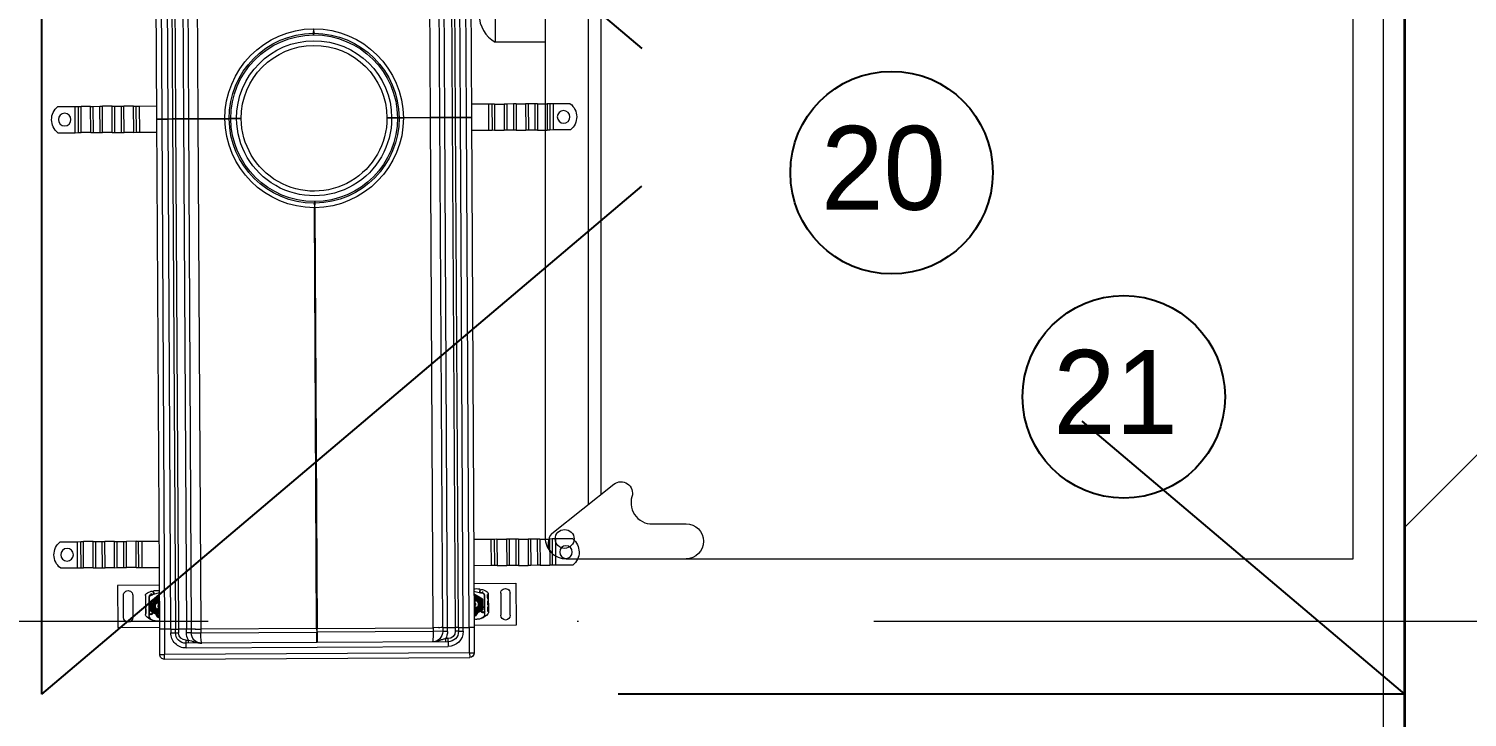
# Model space of a CAD drawing. Header units: millimetres. Extents: x -34838 to 729576, y -214038 to 121482.
# Drawn here: x 610698 to 612070, y -48326 to -47670 of the extents above; entities that cross this region are included whole.
import ezdxf
from ezdxf.enums import TextEntityAlignment as Align

# ---------------------------------------------------------------- set-up
doc = ezdxf.new("R2010")
doc.units = ezdxf.units.MM
doc.header["$MEASUREMENT"] = 0
doc.linetypes.add('ШТРИХОВА 1_2', pattern=[1300, 750, -550])
doc.linetypes.add('Штрихпунктирная', pattern=[1340.555525, 705.555534, -352.777767, 0, -282.222223])
for name, color, linetype, lineweight in [('Obrys', 7, 'Continuous', 18), ('S-Prof__Обладнання__Обладнання для водопостачання та каналізації', 130, 'Continuous', 5), ('А _ ОСІ КООРДИНАЦІЙНІ.3D_Ном._пера__105', 7, 'Continuous', 13), ('А _ ОСІ КООРДИНАЦІЙНІ.3D_Ном._пера__25', 7, 'Continuous', 0), ('АБ _ 0 _ СТІНИ _ ЗОВНІШНІ .3D_Ном._пера__27', 7, 'Continuous', 35), ('АП _ ТЕП _ ЗОНИ ПРИМІЩЕНЬ .3D_Ном._пера__122', 255, 'Continuous', 0), ('ТХ Тепловое оборудование', 14, 'Continuous', 9)]:
    doc.layers.add(name, color=color, linetype=linetype, lineweight=lineweight)
doc.layers.add('А _ ОСІ КООРДИНАЦІЙНІ.3D', color=7, linetype='Continuous')
doc.layers.add('АБ _ 0 _ СТІНИ _ ЗОВНІШНІ .3D', color=7, linetype='Continuous')
doc.styles.add('СГЕНЕРИР_СТИЛЬ_1', font='Arial.ttf')

# ---------------------------------------------------------------- blocks, each defined once
blk = doc.blocks.new('Стена_37_4', base_point=(85890, -2075))
at = {"layer": 'АБ _ 0 _ СТІНИ _ ЗОВНІШНІ .3D', "linetype": 'Continuous', "lineweight": 0, "true_color": 0x000000}
h = blk.add_hatch(dxfattribs=at)
h.set_pattern_fill('М___ЦЕГЛА_ОБЛИЧКУВАЛЬНА__3E', color=18, style=0, pattern_type=2)
h.set_pattern_definition([(45, (0, 0), (-707.107, 707.107), []), (45, (-141.4, 141.4), (-707.107, 707.107), [])])
h.paths.add_polyline_path([(85830, 6910.5), (85830, -1950), (85950, -1950), (85950, 6910.5)])
at = {"layer": 'АБ _ 0 _ СТІНИ _ ЗОВНІШНІ .3D_Ном._пера__27', "color": 7, "linetype": 'Continuous', "lineweight": 35}
blk.add_line((85830, 6910.5), (85830, -1950), dxfattribs=at)
blk = doc.blocks.new('Стандартный Маркер Сетки_2')
at = {"layer": 'А _ ОСІ КООРДИНАЦІЙНІ.3D_Ном._пера__105', "color": 7, "linetype": 'Штрихпунктирная', "lineweight": 13}
blk.add_line((500, 0), (99754.182117, 0), dxfattribs=at)
at = {"layer": 'А _ ОСІ КООРДИНАЦІЙНІ.3D_Ном._пера__25', "color": 7, "lineweight": 0, "style": 'СГЕНЕРИР_СТИЛЬ_1'}
blk.add_attdef('AC_MarkerText_1', text='', height=700, dxfattribs=at).set_placement((-1000, 40.005), align=Align.MIDDLE_CENTER)
blk = doc.blocks.new('Печь пароконвекционная SCC 101')
at = {"layer": 'ТХ Тепловое оборудование', "color": 0}
blk.add_lwpolyline([(20, -53), (827, -53, 0.414214), (847, -33), (847, 718), (0, 718), (0, -33, 0.414214)], format="xyb", close=True, dxfattribs=at)
for points in [[(822.9, -46.6), (775.9, 12.5, -0.738897), (787.8, 29.8, 0.554237), (813.6, 52), (813.6, 81.4, -1), (847, 81.4, -1)], [(822.9, -46.6, 0.371253), (841.1, -47.1, 1.06539)], [(302, -100.6, 0.58435), (354.4, -100.6, 1)]]:
    blk.add_lwpolyline(points, format="xyb", dxfattribs=at)
for points in [[(0, 0), (785.9, 0)], [(354.4, -53), (354.4, -100.6)], [(302, -100.6), (354.4, -100.6)]]:
    blk.add_lwpolyline(points, dxfattribs=at)
at = {"layer": 'ТХ Тепловое оборудование', "color": 0, "lineweight": 0}
blk.add_lwpolyline([(295.4, -12), (795.4, -12)], dxfattribs=at)
at = {"layer": 'ТХ Тепловое оборудование', "color": 0}
blk.add_circle((828.1, -34.4), 9, dxfattribs=at)
blk = doc.blocks.new('AUDIT_I_200716151807-1040')
at = {"layer": 'Obrys'}
for centre, radius, start, end in [((2573.6, -11375.6), 1, 308.6012, 341.2698), ((2575, -11374.1), 0.3, 155.7089, 199.9314), ((2594.4, -11377.4), 5, 16.8837, 22.0555), ((2585.5, -11382.3), 5.55, 90, 92.2924), ((2585.5, -11382.3), 5.05, 90, 92.2924), ((2592.8, -11380.6), 0.5, 90, 118.955), ((2594.7, -11380.6), 0.5, 61.045, 90), ((2573.6, -11689.1), 1, 18.7302, 51.3988), ((2575, -11690.5), 0.3, 160.0686, 204.2911), ((2585.5, -11682.3), 5.05, 267.7076, 270), ((2585.5, -11682.3), 5.55, 267.7076, 270), ((2592.8, -11684.1), 0.5, 241.045, 270), ((2594.7, -11684.1), 0.5, 270, 298.955), ((2594.4, -11687.3), 5, 337.9445, 343.1163)]:
    blk.add_arc(centre, radius, start, end, dxfattribs=at)
at = {"layer": 'Obrys', "extrusion": (0, 0, -1)}
for centre, major_axis, ratio, start_param, end_param in [((2580.7, -11378.7), (-0.68, 1.13), 0.865496, 4.64047, 5.024928), ((2582.8, -11382.1), (2.76, 2.81), 0.948675, 4.712185, 4.722398)]:
    blk.add_ellipse(centre, major_axis=major_axis, ratio=ratio, start_param=start_param, end_param=end_param, dxfattribs=at)
at = {"layer": 'Obrys'}
for centre, major_axis, ratio, start_param, end_param in [((2035.6, -11531.7), (4.5, -0.03), 0.08689, 4.747797, 6.283185), ((2035.6, -11533), (4.5, 0.03), 0.08689, 0, 1.535389), ((2206.6, -11531.7), (-4.5, -0.03), 0.08689, 0, 1.535389), ((2206.6, -11533), (-4.5, 0.03), 0.08689, 4.747797, 6.283185), ((2611.1, -11532.3), (-10, 0), 0.026147, 3.141593, 4.712389), ((2611.1, -11532.3), (-10, 0), 0.026147, 1.570796, 3.141593), ((2580.7, -11686), (0.68, 1.13), 0.865496, 1.498877, 1.883336), ((2582.8, -11682.6), (-2.76, 2.81), 0.948675, 1.570592, 1.580806)]:
    blk.add_ellipse(centre, major_axis=major_axis, ratio=ratio, start_param=start_param, end_param=end_param, dxfattribs=at)
blk = doc.blocks.new('Трап широкий')
for p, q in [((-426.1, 246.9), (-426.2, 230.4)), ((-401.1, 246.7), (-401.2, 230.2)), ((-11.1, 244.6), (-11.2, 228.1)), ((13.9, 244.4), (13.8, 227.9)), ((-426.2, 227.2), (-426.3, 224.7)), ((-426.3, 215.5), (-426.3, 224.7)), ((-401.3, 224.6), (-426.3, 224.7)), ((-426.2, 230.4), (-426.2, 227.2)), ((-401.2, 230.2), (-426.2, 230.4)), ((-401.2, 227), (-426.2, 227.2)), ((-401.2, 227), (-401.3, 224.6)), ((-401.3, 215.4), (-401.3, 224.6)), ((-401.2, 230.2), (-401.2, 227)), ((-11.2, 228.1), (-11.3, 224.9)), ((-11.3, 224.9), (-11.3, 222.4)), ((13.7, 224.7), (-11.3, 224.9)), ((-11.3, 213.2), (-11.3, 222.4)), ((13.7, 222.3), (-11.3, 222.4)), ((13.8, 227.9), (-11.2, 228.1)), ((13.8, 227.9), (13.7, 224.7)), ((13.7, 224.7), (13.7, 222.3)), ((13.7, 213.1), (13.7, 222.3)), ((-426.3, 213), (-426.4, 206.7)), ((-426.4, 206.7), (-426.4, 204.2)), ((-401.4, 206.5), (-426.4, 206.7)), ((-426.3, 215.5), (-426.3, 213)), ((-401.3, 215.4), (-426.3, 215.5)), ((-401.3, 212.9), (-426.3, 213)), ((-401.3, 212.9), (-401.4, 206.5)), ((-401.4, 206.5), (-401.4, 204.1)), ((-401.3, 215.4), (-401.3, 212.9)), ((-11.3, 210.7), (-11.4, 204.4)), ((-11.3, 213.2), (-11.3, 210.7)), ((13.7, 213.1), (-11.3, 213.2)), ((13.7, 210.6), (-11.3, 210.7)), ((13.7, 210.6), (13.6, 204.2)), ((13.7, 213.1), (13.7, 210.6)), ((-483.4, 192.7), (-483.6, 152.7)), ((-443.4, 192.5), (-483.4, 192.7)), ((-443.6, 152.5), (-443.4, 192.5)), ((-426.4, 192.5), (-426.5, 186.2)), ((-426.4, 195), (-426.4, 204.2)), ((-401.4, 204.1), (-426.4, 204.2)), ((-426.4, 195), (-426.4, 192.5)), ((-401.4, 194.9), (-426.4, 195)), ((-401.4, 192.4), (-426.4, 192.5)), ((-401.4, 192.4), (-401.5, 186)), ((-401.4, 194.9), (-401.4, 204.1)), ((-401.4, 194.9), (-401.4, 192.4)), ((-11.4, 204.4), (-11.4, 201.9)), ((13.6, 204.2), (-11.4, 204.4)), ((-11.4, 192.7), (-11.4, 201.9)), ((13.6, 201.8), (-11.4, 201.9)), ((-11.4, 192.7), (-11.4, 190.2)), ((13.6, 192.6), (-11.4, 192.7)), ((13.6, 204.2), (13.6, 201.8)), ((13.6, 192.6), (13.6, 201.8)), ((13.6, 192.6), (13.6, 190.1)), ((-473.9, 187.1), (-452.9, 187)), ((-426.5, 186.2), (-426.5, 183.7)), ((-401.5, 186), (-426.5, 186.2)), ((-426.5, 174.5), (-426.5, 183.7)), ((-401.5, 183.6), (-426.5, 183.7)), ((-401.5, 186), (-401.5, 183.6)), ((-401.5, 174.4), (-401.5, 183.6)), ((-11.4, 190.2), (-11.5, 183.9)), ((-11.5, 183.9), (-11.5, 181.4)), ((13.5, 183.7), (-11.5, 183.9)), ((-11.5, 172.2), (-11.5, 181.4)), ((13.5, 181.3), (-11.5, 181.4)), ((13.6, 190.1), (-11.4, 190.2)), ((13.6, 190.1), (13.5, 183.7)), ((13.5, 183.7), (13.5, 181.3)), ((13.5, 172.1), (13.5, 181.3)), ((-453, 178), (-474, 178.1)), ((-453.2, 166), (-471.4, 166.2)), ((-470.5, 166.2), (-470.5, 165.7)), ((-470.5, 165.7), (-466, 165.6)), ((-469.6, 166.2), (-469.6, 165.7)), ((-466.9, 166.1), (-466.9, 165.6)), ((-466, 166.1), (-466, 165.6)), ((-464.4, 166.1), (-464.4, 165.6)), ((-464.3, 165.6), (-464.4, 165.6)), ((-464.3, 166.1), (-464.3, 165.6)), ((-464.3, 165.6), (-460.3, 165.6)), ((-463.6, 166.1), (-463.6, 165.6)), ((-463.6, 166.1), (-463.6, 165.6)), ((-461.2, 166.1), (-461.2, 165.6)), ((-460.3, 166.1), (-460.3, 165.6)), ((-458.5, 166.1), (-458.5, 165.6)), ((-458.5, 166.1), (-458.5, 165.6)), ((-458.5, 165.6), (-456.4, 165.5)), ((-457.6, 166), (-457.6, 165.5)), ((-457.6, 166), (-457.6, 165.5)), ((-457.5, 166), (-457.5, 165.5)), ((-457.3, 166), (-457.3, 165.5)), ((-456.4, 166), (-456.4, 165.5)), ((-456.4, 165.5), (-454.2, 165.5)), ((-455.4, 166), (-455.5, 165.5)), ((-455.2, 166), (-455.2, 165.5)), ((-455.2, 166), (-455.2, 165.5)), ((-455.2, 166), (-455.2, 165.5)), ((-454.2, 166), (-454.2, 165.5)), ((-454.2, 166), (-454.2, 165.5)), ((-426.6, 168.8), (-426.7, 152.4)), ((-426.5, 174.5), (-426.6, 172)), ((-426.6, 172), (-426.6, 168.8)), ((-401.6, 171.9), (-426.6, 172)), ((-401.6, 168.7), (-426.6, 168.8)), ((-401.5, 174.4), (-426.5, 174.5)), ((-401.6, 168.7), (-401.7, 152.2)), ((-401.5, 174.4), (-401.6, 171.9)), ((-401.6, 171.9), (-401.6, 168.7)), ((-11.6, 166.5), (-11.7, 150.1)), ((-11.5, 172.2), (-11.6, 169.7)), ((-11.6, 169.7), (-11.6, 166.5)), ((13.4, 169.6), (-11.6, 169.7)), ((13.4, 166.4), (-11.6, 166.5)), ((13.5, 172.1), (-11.5, 172.2)), ((13.4, 166.4), (13.3, 149.9)), ((13.5, 172.1), (13.4, 169.6)), ((13.4, 169.6), (13.4, 166.4)), ((-485.7, 152.7), (-509.7, 152.8)), ((-509.7, 148.3), (-509.7, 152.8)), ((0.8, 150), (-485.7, 152.7)), ((-485.7, 152.7), (-485.7, 148.2)), ((-475.5, 162.7), (-470.2, 162.7)), ((-468.2, 160.6), (-472.9, 152.6)), ((-470.8, 154.9), (-472.8, 154.9)), ((-472.8, 154.4), (-470.8, 154.4)), ((-469.8, 162.6), (-472.4, 162.6)), ((-467, 155.7), (-471.3, 160.1)), ((-470.8, 160.2), (-468.5, 157.9)), ((-470.2, 162.7), (-464.2, 162.6)), ((-464.9, 162.5), (-469.8, 162.6)), ((-459, 160.6), (-468.2, 160.6)), ((-467.8, 157.6), (-467.3, 157.6)), ((-467.5, 153.6), (-459.7, 153.6)), ((-467.3, 157.6), (-466.7, 157.6)), ((-466.7, 157.6), (-467.2, 158.1)), ((-466.2, 158.1), (-466.2, 158.1)), ((-463.6, 158.1), (-466.2, 158.1)), ((-466.2, 157.6), (-463.6, 157.6)), ((-466.2, 157.6), (-466.2, 157.6)), ((-464.3, 162.5), (-464.9, 162.5)), ((-454.7, 162.5), (-464.3, 162.5)), ((-464.2, 162.6), (-454.7, 162.5)), ((-459, 157.9), (-463.4, 158.1)), ((-463.4, 157.6), (-459, 157.4)), ((-454.4, 152.5), (-459, 160.6)), ((-453.3, 161.1), (-452.7, 159.4)), ((-452.7, 160.8), (-452.9, 161.3)), ((-452.6, 158.9), (-452.7, 159.4)), ((-450.9, 152.5), (-452.5, 158.7)), ((-515.8, -142.6), (-514.2, 148.4)), ((-509.7, 148.3), (-514.2, 148.4)), ((-509.7, 148.3), (-511.3, -142.7)), ((-509.7, 148.3), (-485.7, 148.2)), ((-489.2, 137.7), (-489.3, 134.7)), ((-489.2, 142.2), (-485.7, 142.2)), ((-489.2, 137.7), (-489.2, 142.2)), ((-485.7, 137.7), (-489.2, 137.7)), ((-485.7, 137.7), (-485.8, 134.7)), ((-485.7, 142.2), (-485.7, 148.2)), ((-485.7, 148), (0.8, 145.3)), ((-485.7, 137.7), (-485.7, 142.2)), ((0.8, 139.3), (-485.7, 142)), ((-485.7, 137.7), (0.7, 135)), ((0.7, 135), (0.8, 139.3)), ((0.8, 139.3), (0.7, 135)), ((0.8, 145.3), (0.8, 150)), ((487.3, 147.3), (0.8, 150)), ((0.8, 150), (0.8, 145.3)), ((0.8, 145.3), (0.8, 139.3)), ((0.8, 145.3), (487.3, 142.6)), ((0.8, 139.3), (0.8, 145.3)), ((487.3, 136.6), (0.8, 139.3)), ((-505.2, -122.2), (-503.8, 127.8)), ((-499.3, 127.8), (-503.8, 127.8)), ((-499.3, 127.8), (-500.7, -122.2)), ((-499.3, 127.8), (-496.3, 127.8)), ((-499.3, 125.5), (-496.3, 125.5)), ((-496.3, 127.8), (-496.3, 125.5)), ((-485.8, 134.7), (-489.3, 134.7)), ((-489.3, 122.7), (-489.3, 127.2)), ((-489.3, 127.2), (-485.8, 127.2)), ((-485.8, 134.8), (0.7, 132.1)), ((-485.8, 127.2), (-485.8, 134.7)), ((-485.8, 122.7), (-485.8, 127.2)), ((0.7, 124.3), (-485.8, 127)), ((0.7, 135), (0.7, 132.1)), ((0.7, 135), (487.2, 132.3)), ((0.7, 132.1), (0.7, 135)), ((0.7, 132.1), (0.7, 124.3)), ((0.7, 132.1), (487.2, 129.4)), ((0.7, 124.3), (0.7, 132.1)), ((0.7, 120), (0.7, 124.3)), ((487.2, 121.6), (0.7, 124.3)), ((0.7, 124.3), (0.7, 120)), ((-489.4, 113.6), (-490, 3)), ((-489.3, 122.7), (-489.4, 113.6)), ((-485.9, 113.6), (-489.4, 113.6)), ((-485.8, 122.7), (-489.3, 122.7)), ((-486.5, 3), (-485.9, 113.6)), ((-485.8, 119), (-485.9, 113.6)), ((-485.9, 113.6), (0.6, 110.9)), ((-485.8, 122.7), (0.7, 120)), ((0.6, 110.9), (0.5, 85.1)), ((0.5, 85.1), (0.6, 110.9)), ((0.7, 120), (0.6, 110.9)), ((0.6, 110.9), (0.7, 120)), ((0.6, 110.9), (487.1, 108.2)), ((0.7, 120), (487.2, 117.3)), ((0.4, 81), (0.4, 79.5)), ((0.4, 79.5), (0.4, 81)), ((0.4, 79.5), (0.4, 74)), ((0.4, 74), (0.4, 79.5)), ((0.4, 69.5), (0.4, 74)), ((0.4, 74), (0.4, 69.5)), ((-490.6, -108.2), (-490, 2.5)), ((-490, 3), (-486.5, 3)), ((-490, 2.5), (-490, 3)), ((-486.5, 2.4), (-490, 2.5)), ((-486.5, 2.4), (-487.1, -108.2)), ((-85.3, 0.7), (-486.5, 3)), ((-486.5, 3), (-486.5, 2.4)), ((-486.5, 2.4), (-85.3, 0.2)), ((-79.5, 0.7), (-81, 0.7)), ((-79.5, 0.2), (-81, 0.2)), ((79.5, -0.2), (81, -0.2)), ((79.5, -0.7), (81, -0.7)), ((-0.4, -74), (-0.4, -69.5)), ((-0.4, -69.5), (-0.4, -74)), ((-0.4, -74), (-0.4, -79.5)), ((-0.4, -79.5), (-0.4, -74)), ((-0.4, -79.5), (-0.4, -81)), ((-0.4, -81), (-0.4, -79.5)), ((-0.5, -85.1), (-0.6, -110.9)), ((-0.6, -110.9), (-0.5, -85.1)), ((-490.7, -117.3), (-490.6, -108.2)), ((-487.1, -108.2), (-490.6, -108.2)), ((-0.6, -110.9), (-487.1, -108.2)), ((-487.1, -113.6), (-487.1, -108.2)), ((-505.2, -122.2), (-500.7, -122.2)), ((-500.7, -119.9), (-497.7, -119.9)), ((-500.7, -122.2), (-497.7, -122.2)), ((-497.7, -122.2), (-497.7, -119.9)), ((-490.7, -117.3), (-490.7, -121.8)), ((-487.2, -117.3), (-490.7, -117.3)), ((-490.7, -121.8), (-487.2, -121.8)), ((-0.7, -120), (-487.2, -117.3)), ((-487.2, -117.3), (-487.2, -121.8)), ((-487.2, -121.6), (-0.7, -124.3)), ((-487.2, -121.8), (-487.2, -129.3)), ((-0.6, -110.9), (-0.7, -120)), ((-0.7, -120), (-0.6, -110.9)), ((-0.7, -124.3), (-0.7, -120)), ((485.8, -122.7), (-0.7, -120)), ((-0.7, -120), (-0.7, -124.3)), ((485.9, -113.6), (-0.6, -110.9)), ((-490.8, -136.8), (-490.7, -132.3)), ((-487.3, -136.8), (-490.8, -136.8)), ((-490.7, -132.3), (-490.7, -129.3)), ((-487.2, -129.3), (-490.7, -129.3)), ((-490.7, -132.3), (-487.2, -132.3)), ((-487.3, -136.8), (-487.2, -132.3)), ((-487.3, -136.6), (-0.8, -139.3)), ((-487.3, -136.8), (-487.3, -142.8)), ((-487.2, -132.3), (-487.2, -129.3)), ((-0.7, -132.1), (-487.2, -129.4)), ((-0.7, -135), (-487.2, -132.3)), ((-0.8, -139.3), (-0.7, -135)), ((-0.7, -135), (-0.8, -139.3)), ((-0.7, -124.3), (-0.7, -132.1)), ((-0.7, -124.3), (485.8, -127)), ((-0.7, -132.1), (-0.7, -124.3)), ((-0.7, -132.1), (-0.7, -135)), ((485.8, -134.8), (-0.7, -132.1)), ((-0.7, -135), (-0.7, -132.1)), ((485.7, -137.7), (-0.7, -135)), ((-515.8, -142.6), (-511.3, -142.7)), ((-487.3, -142.8), (-511.3, -142.7)), ((-511.3, -147.2), (-511.3, -142.7)), ((-511.3, -147.2), (-487.3, -147.3)), ((-0.8, -145.3), (-487.3, -142.6)), ((-487.3, -142.8), (-487.3, -147.3)), ((-487.3, -147.3), (-0.8, -150)), ((-485.5, -187.3), (-485.3, -147.3)), ((-470, -155.4), (-474.5, -147.4)), ((-474.5, -149.1), (-472.5, -149.1)), ((-472.5, -149.6), (-474.5, -149.6)), ((-468.7, -150.5), (-473.1, -154.9)), ((-469.2, -148.4), (-461.4, -148.4)), ((-456, -147.5), (-460.7, -155.5)), ((-452.5, -147.5), (-454.2, -153.6)), ((-445.3, -147.5), (-445.5, -187.5)), ((-428.4, -164.1), (-428.3, -147.6)), ((-403.4, -164.2), (-403.3, -147.8)), ((-13.4, -166.4), (-13.3, -149.9)), ((-0.8, -139.3), (-0.8, -145.3)), ((-0.8, -139.3), (485.7, -142)), ((-0.8, -145.3), (-0.8, -139.3)), ((-0.8, -150), (-0.8, -145.3)), ((485.7, -148), (-0.8, -145.3)), ((-0.8, -145.3), (-0.8, -150)), ((-0.8, -150), (485.7, -152.7)), ((11.6, -166.5), (11.7, -150.1)), ((-477.2, -157.4), (-472, -157.4)), ((-471.5, -157.3), (-474.2, -157.3)), ((-455, -161), (-473.3, -160.9)), ((-472.5, -155), (-470.2, -152.7)), ((-472.3, -160.4), (-467.8, -160.4)), ((-472.3, -160.9), (-472.3, -160.4)), ((-472, -157.4), (-466, -157.4)), ((-466.7, -157.4), (-471.5, -157.3)), ((-471.4, -160.9), (-471.4, -160.4)), ((-460.7, -155.5), (-470, -155.4)), ((-469.5, -152.4), (-469, -152.5)), ((-469, -152.5), (-468.4, -152.5)), ((-468.4, -152.5), (-469, -153)), ((-468.7, -160.9), (-468.7, -160.4)), ((-467.9, -152.5), (-465.3, -152.5)), ((-467.9, -152.5), (-467.9, -152.5)), ((-467.9, -153), (-467.9, -153)), ((-465.3, -153), (-467.9, -153)), ((-467.8, -160.9), (-467.8, -160.4)), ((-466, -157.4), (-466.7, -157.4)), ((-466.1, -160.4), (-466.2, -160.4)), ((-466.2, -160.9), (-466.2, -160.4)), ((-466.1, -160.4), (-462.1, -160.5)), ((-466.1, -160.9), (-466.1, -160.4)), ((-456.5, -157.4), (-466, -157.4)), ((-466, -157.4), (-456.5, -157.5)), ((-465.4, -160.9), (-465.4, -160.4)), ((-465.4, -160.9), (-465.4, -160.4)), ((-465.1, -152.5), (-460.7, -152.3)), ((-460.7, -152.8), (-465.1, -153)), ((-463, -161), (-463, -160.5)), ((-462.1, -161), (-462.1, -160.5)), ((-460.3, -160.5), (-458.2, -160.5)), ((-460.3, -161), (-460.3, -160.5)), ((-460.3, -161), (-460.3, -160.5)), ((-459.4, -161), (-459.4, -160.5)), ((-459.4, -161), (-459.4, -160.5)), ((-459.3, -161), (-459.3, -160.5)), ((-459.1, -161), (-459.1, -160.5)), ((-458.2, -160.5), (-456.1, -160.5)), ((-458.2, -161), (-458.2, -160.5)), ((-457.3, -161), (-457.3, -160.5)), ((-457, -161), (-457, -160.5)), ((-457, -161), (-457, -160.5)), ((-457, -161), (-457, -160.5)), ((-456.1, -161), (-456.1, -160.5)), ((-456.1, -161), (-456.1, -160.5)), ((-455.1, -156.1), (-454.5, -154.3)), ((-454.5, -155.8), (-454.7, -156.3)), ((-454.3, -153.9), (-454.5, -154.3)), ((-428.4, -167.3), (-428.4, -164.1)), ((-428.4, -164.1), (-403.4, -164.2)), ((-403.4, -167.4), (-403.4, -164.2)), ((-454.9, -173), (-475.9, -172.9)), ((-428.4, -169.8), (-428.5, -179)), ((-428.4, -169.8), (-428.4, -167.3)), ((-428.4, -167.3), (-403.4, -167.4)), ((-428.4, -169.8), (-403.4, -169.9)), ((-403.4, -169.9), (-403.5, -179.1)), ((-403.4, -169.9), (-403.4, -167.4)), ((-13.5, -172.1), (-13.4, -169.6)), ((-13.5, -172.1), (-13.5, -181.3)), ((-13.5, -172.1), (11.5, -172.2)), ((-13.4, -169.6), (-13.4, -166.4)), ((-13.4, -166.4), (11.6, -166.5)), ((-13.4, -169.6), (11.6, -169.7)), ((11.5, -172.2), (11.6, -169.7)), ((11.5, -172.2), (11.5, -181.4)), ((11.6, -169.7), (11.6, -166.5)), ((-445.5, -187.5), (-485.5, -187.3)), ((-476, -181.9), (-455, -182)), ((-428.6, -190.3), (-428.5, -187.8)), ((-428.6, -190.3), (-428.6, -199.5)), ((-428.6, -190.3), (-403.6, -190.4)), ((-428.5, -181.4), (-428.5, -179)), ((-428.5, -179), (-403.5, -179.1)), ((-428.5, -187.8), (-428.5, -181.4)), ((-428.5, -181.4), (-403.5, -181.6)), ((-428.5, -187.8), (-403.5, -187.9)), ((-403.6, -190.4), (-403.5, -187.9)), ((-403.6, -190.4), (-403.6, -199.6)), ((-403.5, -181.6), (-403.5, -179.1)), ((-403.5, -187.9), (-403.5, -181.6)), ((-13.6, -190.1), (-13.5, -183.7)), ((-13.6, -192.6), (-13.6, -190.1)), ((-13.6, -190.1), (11.4, -190.2)), ((-13.5, -183.7), (-13.5, -181.3)), ((-13.5, -181.3), (11.5, -181.4)), ((-13.5, -183.7), (11.5, -183.9)), ((11.4, -190.2), (11.5, -183.9)), ((11.4, -192.7), (11.4, -190.2)), ((11.5, -183.9), (11.5, -181.4)), ((-428.7, -208.3), (-428.6, -201.9)), ((-428.6, -201.9), (-428.6, -199.5)), ((-428.6, -199.5), (-403.6, -199.6)), ((-428.6, -201.9), (-403.6, -202.1)), ((-403.7, -208.4), (-403.6, -202.1)), ((-403.6, -202.1), (-403.6, -199.6)), ((-13.7, -210.6), (-13.6, -204.2)), ((-13.6, -192.6), (-13.6, -201.8)), ((-13.6, -192.6), (11.4, -192.7)), ((-13.6, -204.2), (-13.6, -201.8)), ((-13.6, -201.8), (11.4, -201.9)), ((-13.6, -204.2), (11.4, -204.4)), ((11.3, -210.7), (11.4, -204.4)), ((11.4, -192.7), (11.4, -201.9)), ((11.4, -204.4), (11.4, -201.9)), ((-428.7, -210.8), (-428.7, -208.3)), ((-428.7, -208.3), (-403.7, -208.4)), ((-428.7, -210.8), (-428.7, -220)), ((-428.7, -210.8), (-403.7, -210.9)), ((-403.7, -210.9), (-403.7, -208.4)), ((-403.7, -210.9), (-403.7, -220.1)), ((-13.7, -213.1), (-13.7, -210.6)), ((-13.7, -210.6), (11.3, -210.7)), ((-13.7, -213.1), (-13.7, -222.3)), ((-13.7, -213.1), (11.3, -213.2)), ((11.3, -213.2), (11.3, -210.7)), ((11.3, -213.2), (11.3, -222.4)), ((-428.8, -225.6), (-428.7, -222.4)), ((-428.8, -242.1), (-428.8, -225.6)), ((-428.8, -225.6), (-403.8, -225.8)), ((-428.7, -222.4), (-428.7, -220)), ((-428.7, -220), (-403.7, -220.1)), ((-428.7, -222.4), (-403.7, -222.6)), ((-403.8, -225.8), (-403.7, -222.6)), ((-403.8, -242.3), (-403.8, -225.8)), ((-403.7, -222.6), (-403.7, -220.1)), ((-13.9, -244.4), (-13.8, -227.9)), ((-13.8, -227.9), (-13.7, -224.7)), ((-13.8, -227.9), (11.2, -228.1)), ((-13.7, -224.7), (-13.7, -222.3)), ((-13.7, -222.3), (11.3, -222.4)), ((-13.7, -224.7), (11.3, -224.9)), ((11.1, -244.6), (11.2, -228.1)), ((11.2, -228.1), (11.3, -224.9)), ((11.3, -224.9), (11.3, -222.4))]:
    blk.add_line(p, q)
for centre, major_axis, ratio, start_param, end_param in [((-413.7, 236.8), (11.3, 11.3), 1, -0.118438, 1.674894), ((1.3, 234.5), (11.3, -11.3), 1, 1.452358, 3.24569), ((-413.7, 240.3), (4.24, 4.25), 1, 2.349024, 8.632209), ((1.3, 238), (4.25, -4.24), 1, 3.919820396809793, 10.20300570398938), ((-474, 182.6), (3.18, 3.19), 1, 0.778228, 3.91982), ((-453, 182.5), (3.18, 3.19), 1, 3.91982, 7.061413), ((-463.8, 154.9), (9.88, 9.92), 1, 1.474391, 2.022059), ((-471.5, 164.2), (1.42, -1.41), 1, 2.346186, 3.045187), ((-453.2, 164), (1.41, 1.42), 1, -0.237023, 0.77539), ((-471.8, 152.6), (16.8, 16.9), 1, -0.450755, -0.237023), ((-509.7, 148.3), (3.18, 3.19), 1, 0.778228, 2.349024), ((-462.9, 154.6), (10.6, -10.6), 1, 3.592855, 3.945058), ((-471.9, 154.4), (4.25, -4.24), 1, 3.945058, 4.223329), ((-472.4, 157.6), (3.54, -3.53), 1, 2.349024, 3.53488), ((-471.8, 152.6), (2.12, 2.12), 1, -0.792569, 2.349024), ((-471.8, 152.6), (1.77, -1.76), 1, 0.778228, 3.91982), ((-471.8, 152.6), (1.42, -1.41), 1, 2.854385, 3.91982), ((-470.3, 161.2), (1.06, -1.06), 1, 2.346186, 4.702001), ((-463.6, 152.6), (5.52, -5.51), 1, 0.778228, 3.91982), ((-469.8, 161.2), (0.972, -0.969), 1, 2.349024, 4.704839), ((-463.6, 152.6), (5.4, 5.42), 1, -0.792569, 2.349024), ((-471.8, 152.6), (1.41, 1.42), 1, -0.792569, 0.272867), ((-463.6, 152.6), (4.9, 4.91), 1, -0.792569, 2.349024), ((-463.6, 152.6), (4.24, 4.25), 1, -0.792569, 2.349024), ((-463.6, 152.6), (3.57, 3.58), 1, 1.508741, 2.349024), ((-463.6, 152.6), (3.53, 3.54), 1, -0.792569, 2.349024), ((-463.6, 152.6), (3.54, -3.53), 1, 3.718463, 3.91982), ((-467.8, 158.6), (0.708, -0.706), 1, 4.704839, 5.490617), ((-463.6, 152.6), (3.53, 3.54), 1, -0.591211, 2.147666), ((-463.6, 152.6), (2.96, 2.97), 1, -0.792569, 2.349024), ((-459.3, 158.7), (5.65, 5.67), 1, 2.182028, 2.876193), ((-463.6, 152.6), (2.82, 2.83), 1, -0.539888, 2.096344), ((-459.4, 158.8), (5.6, -5.58), 1, 3.755662, 4.006817), ((-464.3, 159.6), (2.12, -2.12), 1, 2.346186, 3.752824), ((-464.3, 159.6), (2.05, -2.05), 1, 2.349024, 3.755662), ((-463.6, 152.6), (3.57, 3.58), 1, 0.778228, 1.508741), ((-470.2, 152.5), (3.18, 3.19), 0.999998, -0.2654, -0.010388), ((-470.2, 152.5), (3.18, 3.19), 1, -0.772338, -0.265399), ((-463.6, 152.6), (1.06, -1.06), 1, 0.778228, 3.91982), ((-463.6, 152.6), (0.988, 0.992), 1, -0.792569, 2.349024), ((-459.1, 156.4), (1.06, -1.06), 1, 0.511203, 2.309013), ((-459.1, 156.4), (0.708, -0.706), 1, 0.51068, 2.309013), ((-463.6, 152.6), (3.54, -3.53), 1, 0.778228, 0.979586), ((-455.2, 160.5), (1.42, -1.41), 1, 1.105131, 2.349024), ((-454.7, 160.5), (1.41, 1.42), 1, -0.36861, 0.778228), ((-454.7, 160.4), (1.48, 1.49), 1, -0.358794, 0.77539), ((-451, 159.9), (1.24, 1.24), 1, 1.86738, 5.83243), ((-450.9, 160), (1.34, 1.34), 1, 2.001156, 2.675928), ((-471.8, 152.6), (14.8, -14.8), 0.999988, 1.181501, 1.212006), ((-451, 160), (1.38, 1.38), 1, 3.246102, 4.374509), ((-449.7, 157.3), (0.706, 0.708), 1, -0.690818, 1.232917), ((-470.6, 155.3), (15.5, 15.6), 1, -0.914078, -0.690818), ((-489.3, 127.7), (10.3, -10.2), 1, 2.349024, 3.91982), ((-489.3, 127.7), (7.06, 7.08), 1, 0.778228, 2.349024), ((-489.3, 127.7), (4.96, -4.94), 1, 2.349024, 3.91982), ((-489.4, 112.7), (10.3, -10.2), 1, 2.349024, 2.852826), ((-489.4, 112.7), (7.08, -7.06), 1, 2.349024, 3.91982), ((-489.4, 112.7), (10, -0.06), 0.087156, 1.570796, 3.141593), ((0.2, -0.4), (60.6, -60.4), 1, 2.350852, 3.91218), ((-0.2, -0.4), (60.6, -60.4), 1, 0.785868, 2.347196), ((0, 0), (57.4, -57.2), 1, 2.349024, 3.91218), ((0, 0), (56.3, -56.1), 1, 2.349024, 3.916933), ((0, 0), (52.4, -52.2), 1, 2.349024, 5.490617), ((0, 0), (49.2, -49.1), 1, 2.349024, 5.490617), ((0, 0), (52.4, -52.2), 1, 5.490617, 8.632209), ((0, 0), (49.2, -49.1), 1, 5.490617, 8.632209), ((0, 0), (57.4, -57.2), 1, 0.785868, 2.349024), ((0, 0), (56.3, -56.1), 1, 0.781115, 2.349024), ((0.2, 0.4), (60.6, -60.4), 1, 3.927461, 5.488789), ((0, 0), (56.3, -56.1), 1, 3.922708, 5.490617), ((0, 0), (57.4, -57.2), 1, 3.927461, 5.490617), ((-0.2, 0.4), (60.6, -60.4), 1, 5.492445, 7.053772), ((0, 0), (56.3, -56.1), 1, 5.490617, 7.058525), ((0, 0), (57.4, -57.2), 1, 5.490617, 7.053772), ((-490.6, -107.3), (7.08, -7.06), 1, 3.91982, 5.490617), ((-490.6, -107.3), (10, -0.06), 0.087156, 3.141593, 4.712389), ((-490.7, -122.3), (10.3, -10.2), 1, 3.91982, 5.490617), ((-490.7, -122.3), (7.06, 7.08), 1, 2.349024, 3.91982), ((-490.6, -107.3), (10.2, 10.3), 1, 3.416018, 3.91982), ((-490.7, -122.3), (4.94, 4.96), 1, 2.349024, 3.91982), ((-511.3, -142.7), (3.19, -3.18), 1, 3.91982, 5.490617), ((-473.6, -149.2), (4.24, 4.25), 1, 2.045516, 2.323786), ((-464.6, -149.4), (10.6, 10.6), 1, 2.323786, 2.675989), ((-473.5, -147.4), (2.12, 2.12), 1, 2.349024, 5.490617), ((-473.5, -147.4), (1.76, 1.77), 1, 2.349024, 5.490617), ((-473.5, -147.4), (1.41, 1.42), 1, 2.349024, 3.41446), ((-465.3, -147.4), (5.52, -5.51), 1, 3.91982, 7.061413), ((-465.3, -147.4), (5.4, 5.42), 1, 2.349024, 5.490617), ((-473.5, -147.4), (1.42, -1.41), 1, 5.995977, 7.061413), ((-465.3, -147.4), (4.9, 4.91), 1, 2.349024, 5.490617), ((-465.3, -147.4), (4.24, 4.25), 1, 2.349024, 5.490617), ((-465.3, -147.4), (3.53, 3.54), 1, 2.349024, 5.490617), ((-465.3, -147.4), (3.53, 3.54), 1, 2.349024, 2.550382), ((-465.3, -147.4), (3.57, 3.58), 1, 2.349024, 3.189307), ((-465.3, -147.4), (3.54, -3.53), 1, 4.121178, 6.860055), ((-465.3, -147.4), (2.96, 2.97), 1, 2.349024, 5.490617), ((-461.1, -153.6), (5.67, -5.65), 1, 3.392651, 4.086816), ((-465.3, -147.4), (2.83, -2.82), 1, 4.172501, 6.808733), ((-471.8, -147.3), (3.18, 3.19), 1, 4.708436, 4.963447), ((-471.8, -147.3), (3.19, -3.18), 1, 0.251059, 0.757998), ((-465.3, -147.4), (1.06, 1.06), 1, 2.349024, 5.490617), ((-465.3, -147.4), (0.992, -0.988), 1, 3.91982, 7.061413), ((-460.8, -151.3), (1.06, 1.06), 1, 3.959831, 5.757641), ((-465.3, -147.4), (3.54, -3.53), 1, 0.57687, 0.778228), ((-472.3, -150), (15.6, -15.5), 1, 0.676477, 0.899737), ((-474.1, -152.3), (3.53, 3.54), 1, 2.733965, 3.91982), ((-465.5, -149.8), (9.92, -9.88), 1, 4.246786, 4.794454), ((-473.3, -158.9), (1.41, 1.42), 1, 3.223657, 3.922658), ((-472, -155.9), (1.06, -1.06), 1, 3.13764, 5.493455), ((-471.5, -156), (0.969, 0.972), 1, 1.564006, 3.91982), ((-469.5, -153.4), (0.708, -0.706), 1, 2.349024, 3.134802), ((-461.1, -153.7), (5.58, 5.6), 1, 2.262028, 2.513182), ((-466, -154.4), (2.12, 2.12), 1, 2.51602, 3.922658), ((-466, -154.5), (2.05, -2.05), 1, 4.083979, 5.490617), ((-465.3, -147.4), (3.57, 3.58), 1, 3.189307, 3.91982), ((-460.8, -151.3), (0.708, -0.706), 1, 5.530627, 7.32896), ((-457, -155.4), (1.42, -1.41), 1, 5.490617, 6.734509), ((-456.5, -155.4), (1.42, -1.41), 1, 5.490617, 6.637454), ((-456.5, -155.4), (1.48, 1.49), 1, 3.922658, 5.056842), ((-455, -159), (1.41, 1.42), 1, 3.922658, 4.935071), ((-452.8, -154.9), (1.24, -1.24), 1, 0.436415, 4.401465), ((-452.7, -154.9), (1.34, -1.34), 1, 3.592917, 4.267688), ((-473.5, -147.4), (14.8, 14.8), 0.999984, -1.226348, -1.195843), ((-452.8, -154.9), (1.38, 1.38), 1, 0.323539, 1.451946), ((-473.5, -147.4), (16.9, -16.8), 1, 0.222682, 0.436415), ((-451.5, -152.3), (0.708, -0.706), 1, 5.035928, 6.959662), ((-476, -177.4), (3.18, 3.19), 1, 0.778228, 3.91982), ((-455, -177.5), (3.18, 3.19), 1, 3.91982, 7.061413), ((-416.3, -235.7), (4.24, 4.25), 1, 2.349024, 8.632209), ((-1.3, -238), (4.25, -4.24), 1, 3.919820396809793, 10.20300570398938), ((-416.3, -232.2), (11.3, -11.3), 1, 4.593951, 6.387283), ((-1.3, -234.5), (11.3, 11.3), 1, 3.023154, 4.816486)]:
    blk.add_ellipse(centre, major_axis=major_axis, ratio=ratio, start_param=start_param, end_param=end_param)
for points, knots in [([(-477.2, 159.1), (-477.3, 158.6), (-477.5, 158.1), (-477.6, 157.7), (-477.7, 157.2), (-477.7, 156.8), (-477.8, 156.3), (-477.8, 156.1), (-477.8, 155.9), (-477.8, 155.7), (-477.9, 155.2), (-477.9, 154.7), (-477.9, 154.3)], [0.7738005, 0.7738005, 0.7738005, 0.7738005, 0.907672, 0.907672, 0.907672, 1.0415435, 1.0415435, 1.0415435, 1.1084793, 1.1084793, 1.1084793, 1.2423508, 1.2423508, 1.2423508, 1.2423508]), ([(-466.2, 158.1), (-466.3, 158.1), (-466.5, 158.1), (-466.6, 158.1), (-466.7, 158.1), (-466.9, 158.1), (-467, 158.1), (-467.1, 158.1), (-467.2, 158.1), (-467.2, 158.1), (-467.2, 158.1), (-467.2, 158.1)], [-0.7393749, -0.7393749, -0.7393749, -0.7393749, -0.7082852, -0.7082852, -0.6895882, -0.6708911, -0.6708911, -0.6337981, -0.6337981, -0.6153592, -0.5969202, -0.5969202, -0.5969202, -0.5969202]), ([(-466.7, 157.6), (-466.7, 157.6), (-466.7, 157.6), (-466.6, 157.6), (-466.6, 157.6), (-466.6, 157.6), (-466.5, 157.6), (-466.5, 157.6), (-466.4, 157.6), (-466.3, 157.6), (-466.3, 157.6), (-466.2, 157.6)], [0.5969202, 0.5969202, 0.5969202, 0.5969202, 0.6153592, 0.6337981, 0.6337981, 0.6708911, 0.6708911, 0.6895882, 0.7082852, 0.7082852, 0.7393749, 0.7393749, 0.7393749, 0.7393749]), ([(-458.3, 157), (-458.2, 157), (-458.1, 156.9), (-458, 156.9), (-458, 156.8), (-457.9, 156.8)], [-0.04454091, -0.04454091, -0.04454091, -0.04454091, -0.02228535, -0.02228535, -0.00002713, -0.00002713, -0.00002713, -0.00002713]), ([(-458.3, 155.6), (-458.2, 155.7), (-458.2, 155.8), (-458.2, 156), (-458.1, 156), (-458.1, 156.1)], [0.00007426, 0.00007426, 0.00007426, 0.00007426, 0.03418726, 0.03418726, 0.06833615, 0.06833615, 0.06833615, 0.06833615]), ([(-457.8, 155.6), (-457.8, 155.6), (-457.8, 155.6), (-457.8, 155.8), (-457.8, 156), (-457.9, 156.4), (-458, 156.6), (-458.1, 156.8), (-458.1, 156.8), (-458.2, 156.9)], [0, 0, 0, 0, 0.0055623, 0.0055623, 0.0740936, 0.0740936, 0.1354374, 0.1354374, 0.1481916, 0.1481916, 0.1481916, 0.1481916]), ([(-458.1, 156.1), (-458.1, 156), (-458.1, 155.9), (-458.1, 155.7), (-458.1, 155.6), (-458.2, 155.5)], [0, 0, 0, 0, 0.03525254, 0.03525254, 0.07338193, 0.07338193, 0.07338193, 0.07338193]), ([(-458.1, 155.5), (-458.1, 155.5), (-458, 155.5), (-457.9, 155.5), (-457.9, 155.5), (-457.8, 155.6)], [0.00004811, 0.00004811, 0.00004811, 0.00004811, 0.0187128, 0.0187128, 0.03730006, 0.03730006, 0.03730006, 0.03730006]), ([(-455.8, 152.5), (-455.8, 153.1), (-455.9, 153.7), (-456.1, 154.3), (-456.4, 155.3), (-457.1, 156.1), (-457.9, 156.8)], [95.8185759, 95.8185759, 95.8185759, 95.8185759, 96.1545619, 96.1545619, 96.1545619, 96.7427307, 96.7427307, 96.7427307, 96.7427307]), ([(-456.4, 152.5), (-456.4, 153.1), (-456.5, 153.6), (-456.7, 154.1), (-457, 154.6), (-457.4, 155.1), (-457.8, 155.6)], [0.5953414, 0.5953414, 0.5953414, 0.5953414, 0.7545984, 0.7545984, 0.7545984, 0.9423626, 0.9423626, 0.9423626, 0.9423626]), ([(-451.4, 160.5), (-451.4, 160.5), (-451.4, 160.5), (-451.5, 160.6), (-451.6, 160.6), (-451.8, 160.6), (-451.9, 160.6), (-452.1, 160.7), (-452.2, 160.7), (-452.4, 160.7), (-452.4, 160.7), (-452.5, 160.7), (-452.6, 160.7), (-452.6, 160.7)], [-0.0004584, -0.0004584, -0.0004584, -0.0004584, 0, 0, 0.0291314, 0.0291314, 0.0589228, 0.0589228, 0.0992017, 0.0992017, 0.136201, 0.136201, 0.171809, 0.171809, 0.171809, 0.171809]), ([(-452.5, 158.7), (-452.5, 158.7), (-452.5, 158.7), (-452.5, 158.7), (-452.5, 158.8), (-452.5, 158.8)], [-0.08491287, -0.08491287, -0.08491287, -0.08491287, -0.08476972, -0.08476972, 0, 0, 0, 0]), ([(-450.2, 158.2), (-450.3, 158.1), (-450.4, 158.1), (-450.7, 158), (-450.9, 158), (-451.3, 158), (-451.4, 158), (-451.6, 158.1), (-451.7, 158.1), (-452, 158.3), (-452.1, 158.3), (-452.3, 158.4)], [-1.7533506, -1.7533506, -1.7533506, -1.7533506, -1.6908696, -1.6908696, -1.5574964, -1.5574964, -1.4465152, -1.4465152, -1.3614211, -1.3614211, -1.2086509, -1.2086509, -1.2086509, -1.2086509]), ([(-448.8, 157.4), (-448.8, 157.4), (-448.8, 157.4), (-448.8, 157.5), (-448.9, 157.7), (-449.1, 157.8)], [-0.05151133, -0.05151133, -0.05151133, -0.05151133, -0.05126221, -0.05126221, -0.00001736, -0.00001736, -0.00001736, -0.00001736]), ([(-496.3, 125.5), (-496.5, 124.6), (-496.8, 123.6), (-497.4, 121.8), (-497.7, 120.8), (-498.1, 119.8), (-498.4, 118.7), (-498.7, 117.6), (-499.1, 115.9), (-499.2, 115.3), (-499.3, 114.3), (-499.3, 114), (-499.4, 113.4), (-499.4, 113.1), (-499.4, 112.8)], [0, 0, 0, 0, 0.382561, 0.382561, 0.756879, 0.756879, 0.756879, 1.135319, 1.135319, 1.324539, 1.324539, 1.419149, 1.419149, 1.513759, 1.513759, 1.513759, 1.513759]), ([(-485.8, 122.7), (-485.8, 122.7), (-485.8, 122.5), (-485.8, 121.6), (-485.8, 120.9), (-485.9, 119.6), (-485.9, 119.1), (-485.9, 118.5)], [0, 0, 0, 0, 0.25, 0.25, 0.5, 0.5, 0.6374743, 0.6374743, 0.6374743, 0.6374743]), ([(0.5, 85.1), (0.5, 84.5), (0.5, 84), (0.5, 82.9), (0.5, 82.5), (0.5, 81.7), (0.5, 81.5), (0.4, 81.1), (0.4, 81), (0.4, 81)], [0, 0, 0, 0, 0.175693, 0.175693, 0.3514529, 0.3514529, 0.5105786, 0.5105786, 0.6697314, 0.6697314, 0.6697314, 0.6697314]), ([(0.4, 81), (0.4, 81), (0.4, 81.1), (0.5, 81.6), (0.5, 81.9), (0.5, 82.7), (0.5, 83.1), (0.5, 84.1), (0.5, 84.6), (0.5, 85.1)], [0, 0, 0, 0, 0.1760049, 0.1760049, 0.3519449, 0.3519449, 0.5108582, 0.5108582, 0.6697471, 0.6697471, 0.6697471, 0.6697471]), ([(-85.3, 0.7), (-85.3, 0.6), (-85.3, 0.6), (-85.3, 0.4), (-85.3, 0.3), (-85.3, 0.2)], [-0.1306547, -0.1306547, -0.1306547, -0.1306547, -0.0653274, -0.0653274, 0, 0, 0, 0]), ([(-81, 0.7), (-81, 0.6), (-81, 0.5), (-81, 0.4), (-81, 0.3), (-81, 0.2)], [0, 0, 0, 0, 0.02295698, 0.02295698, 0.04591397, 0.04591397, 0.04591397, 0.04591397]), ([(-79.5, 0.2), (-79.5, 0.3), (-79.5, 0.4), (-79.5, 0.5), (-79.5, 0.6), (-79.5, 0.7)], [-0.04591397, -0.04591397, -0.04591397, -0.04591397, -0.02295698, -0.02295698, 0, 0, 0, 0]), ([(79.5, -0.2), (79.5, -0.3), (79.5, -0.4), (79.5, -0.5), (79.5, -0.6), (79.5, -0.7)], [-0.04591397, -0.04591397, -0.04591397, -0.04591397, -0.02295698, -0.02295698, 0, 0, 0, 0]), ([(81, -0.7), (81, -0.6), (81, -0.5), (81, -0.4), (81, -0.3), (81, -0.2)], [0, 0, 0, 0, 0.02295698, 0.02295698, 0.04591397, 0.04591397, 0.04591397, 0.04591397]), ([(-0.4, -81), (-0.4, -81), (-0.4, -81.1), (-0.5, -81.6), (-0.5, -81.9), (-0.5, -82.7), (-0.5, -83.1), (-0.5, -84.1), (-0.5, -84.6), (-0.5, -85.1)], [0, 0, 0, 0, 0.1760049, 0.1760049, 0.3519449, 0.3519449, 0.5108582, 0.5108582, 0.6697471, 0.6697471, 0.6697471, 0.6697471]), ([(-0.5, -85.1), (-0.5, -84.5), (-0.5, -84), (-0.5, -82.9), (-0.5, -82.5), (-0.5, -81.7), (-0.5, -81.5), (-0.4, -81.1), (-0.4, -81), (-0.4, -81)], [0, 0, 0, 0, 0.175693, 0.175693, 0.3514529, 0.3514529, 0.5105786, 0.5105786, 0.6697314, 0.6697314, 0.6697314, 0.6697314]), ([(-497.7, -119.9), (-497.9, -119.1), (-498.1, -118.1), (-498.7, -116.2), (-499, -115.3), (-499.4, -114.2), (-499.7, -113.2), (-500, -112.1), (-500.4, -110.3), (-500.4, -109.7), (-500.5, -108.8), (-500.6, -108.5), (-500.6, -107.9), (-500.6, -107.5), (-500.6, -107.2)], [0, 0, 0, 0, 0.382561, 0.382561, 0.756879, 0.756879, 0.756879, 1.135319, 1.135319, 1.324539, 1.324539, 1.419149, 1.419149, 1.513759, 1.513759, 1.513759, 1.513759]), ([(-487.1, -113.1), (-487.1, -113.7), (-487.1, -114.2), (-487.2, -115.5), (-487.2, -116.2), (-487.2, -117.1), (-487.2, -117.3), (-487.2, -117.3)], [0.3625114, 0.3625114, 0.3625114, 0.3625114, 0.5, 0.5, 0.75, 0.75, 1, 1, 1, 1]), ([(-478.9, -153.7), (-479.1, -153.3), (-479.2, -152.8), (-479.3, -152.4), (-479.4, -151.9), (-479.4, -151.5), (-479.5, -151), (-479.5, -150.8), (-479.5, -150.6), (-479.5, -150.3), (-479.6, -149.9), (-479.6, -149.4), (-479.6, -149)], [0.7738005, 0.7738005, 0.7738005, 0.7738005, 0.907672, 0.907672, 0.907672, 1.0415435, 1.0415435, 1.0415435, 1.1084793, 1.1084793, 1.1084793, 1.2423508, 1.2423508, 1.2423508, 1.2423508]), ([(-460, -150.5), (-459.9, -150.6), (-459.9, -150.7), (-459.9, -150.9), (-459.8, -151), (-459.8, -151.1)], [0.00007426, 0.00007426, 0.00007426, 0.00007426, 0.03418726, 0.03418726, 0.06833615, 0.06833615, 0.06833615, 0.06833615]), ([(-459.8, -151.1), (-459.8, -150.9), (-459.8, -150.8), (-459.8, -150.6), (-459.8, -150.5), (-459.9, -150.4)], [0, 0, 0, 0, 0.03525254, 0.03525254, 0.07338193, 0.07338193, 0.07338193, 0.07338193]), ([(-459.5, -150.5), (-459.5, -150.5), (-459.5, -150.5), (-459.5, -150.7), (-459.5, -150.9), (-459.6, -151.3), (-459.7, -151.5), (-459.8, -151.7), (-459.9, -151.8), (-459.9, -151.8)], [0, 0, 0, 0, 0.0055623, 0.0055623, 0.0740936, 0.0740936, 0.1354374, 0.1354374, 0.1481916, 0.1481916, 0.1481916, 0.1481916]), ([(-459.8, -150.4), (-459.8, -150.4), (-459.7, -150.4), (-459.6, -150.4), (-459.6, -150.5), (-459.5, -150.5)], [0.00004811, 0.00004811, 0.00004811, 0.00004811, 0.0187128, 0.0187128, 0.03730006, 0.03730006, 0.03730006, 0.03730006]), ([(-457.5, -147.5), (-457.5, -148.1), (-457.6, -148.7), (-457.8, -149.2), (-458.1, -150.2), (-458.8, -151.1), (-459.6, -151.7)], [95.8185759, 95.8185759, 95.8185759, 95.8185759, 96.1545619, 96.1545619, 96.1545619, 96.7427307, 96.7427307, 96.7427307, 96.7427307]), ([(-458, -147.5), (-458.1, -148), (-458.2, -148.5), (-458.4, -149), (-458.7, -149.6), (-459.1, -150.1), (-459.5, -150.5)], [0.5953414, 0.5953414, 0.5953414, 0.5953414, 0.7545984, 0.7545984, 0.7545984, 0.9423626, 0.9423626, 0.9423626, 0.9423626]), ([(-467.9, -153), (-468.1, -153), (-468.2, -153), (-468.3, -153), (-468.5, -153), (-468.6, -153), (-468.7, -153), (-468.8, -153), (-468.9, -153), (-468.9, -153), (-469, -153), (-469, -153)], [-0.7393749, -0.7393749, -0.7393749, -0.7393749, -0.7082852, -0.7082852, -0.6895882, -0.6708911, -0.6708911, -0.6337981, -0.6337981, -0.6153592, -0.5969202, -0.5969202, -0.5969202, -0.5969202]), ([(-468.4, -152.5), (-468.4, -152.5), (-468.4, -152.5), (-468.4, -152.5), (-468.3, -152.5), (-468.3, -152.5), (-468.2, -152.5), (-468.2, -152.5), (-468.1, -152.5), (-468, -152.5), (-468, -152.5), (-467.9, -152.5)], [0.5969202, 0.5969202, 0.5969202, 0.5969202, 0.6153592, 0.6337981, 0.6337981, 0.6708911, 0.6708911, 0.6895882, 0.7082852, 0.7082852, 0.7393749, 0.7393749, 0.7393749, 0.7393749]), ([(-460, -151.9), (-459.9, -151.9), (-459.9, -151.9), (-459.7, -151.8), (-459.7, -151.7), (-459.6, -151.7)], [-0.04454091, -0.04454091, -0.04454091, -0.04454091, -0.02228535, -0.02228535, -0.00002713, -0.00002713, -0.00002713, -0.00002713]), ([(-454.2, -153.6), (-454.2, -153.6), (-454.2, -153.6), (-454.2, -153.7), (-454.3, -153.7), (-454.3, -153.8)], [-0.08491287, -0.08491287, -0.08491287, -0.08491287, -0.08476972, -0.08476972, 0, 0, 0, 0]), ([(-453.2, -155.5), (-453.2, -155.5), (-453.2, -155.5), (-453.3, -155.5), (-453.3, -155.6), (-453.5, -155.6), (-453.6, -155.6), (-453.8, -155.7), (-453.9, -155.7), (-454.1, -155.7), (-454.2, -155.7), (-454.3, -155.7), (-454.3, -155.7), (-454.3, -155.7)], [-0.0004584, -0.0004584, -0.0004584, -0.0004584, 0, 0, 0.0291314, 0.0291314, 0.0589228, 0.0589228, 0.0992017, 0.0992017, 0.136201, 0.136201, 0.171809, 0.171809, 0.171809, 0.171809]), ([(-451.9, -153.2), (-452, -153.1), (-452.1, -153.1), (-452.4, -153), (-452.6, -153), (-453, -153), (-453.1, -153), (-453.4, -153.1), (-453.5, -153.1), (-453.7, -153.2), (-453.9, -153.3), (-454, -153.4)], [-1.7533506, -1.7533506, -1.7533506, -1.7533506, -1.6908696, -1.6908696, -1.5574964, -1.5574964, -1.4465152, -1.4465152, -1.3614211, -1.3614211, -1.2086509, -1.2086509, -1.2086509, -1.2086509]), ([(-450.5, -152.4), (-450.5, -152.4), (-450.5, -152.4), (-450.5, -152.6), (-450.6, -152.7), (-450.8, -152.8)], [-0.05151133, -0.05151133, -0.05151133, -0.05151133, -0.05126221, -0.05126221, -0.00001736, -0.00001736, -0.00001736, -0.00001736])]:
    blk.add_open_spline(points, degree=3, knots=knots)
for points, weights in [([(-473.4, 152.6), (-471, 156.9), (-468.5, 161.1)], [1, 1.15470053838, 1]), ([(-468.5, 161.1), (-463.6, 161.1), (-458.7, 161)], [1, 1.15470053838, 1]), ([(-468.5, 153.6), (-467.9, 153.6), (-467.5, 153.6)], [1.01967201941, 1.01641431551, 1]), ([(-459.7, 153.6), (-459.3, 153.5), (-458.7, 153.5)], [1, 1.01641431551, 1.01967201941]), ([(-458.7, 161), (-456.2, 156.8), (-453.8, 152.5)], [1, 1.15470053838, 1]), ([(-475.1, -147.4), (-472.7, -151.6), (-470.2, -155.9)], [1, 1.15470053838, 1]), ([(-470.2, -148.4), (-469.6, -148.4), (-469.2, -148.4)], [1.01967201941, 1.01641431551, 1]), ([(-461.4, -148.4), (-461, -148.4), (-460.4, -148.4)], [1, 1.01641431551, 1.01967201941]), ([(-460.4, -155.9), (-457.9, -151.7), (-455.5, -147.5)], [1, 1.15470053838, 1]), ([(-470.2, -155.9), (-465.3, -155.9), (-460.4, -155.9)], [1, 1.15470053838, 1])]:
    blk.add_rational_spline(points, weights, degree=2)
for points in [[(-458.3, 155.6), (-458.2, 155.5), (-458.2, 155.5), (-458.2, 155.5)], [(-458.1, 156.1), (-458.1, 156.1), (-458.1, 156.1), (-458.1, 156.1)], [(-458.1, 156.1), (-458.1, 156.1), (-458.1, 156.1), (-458.1, 156.1)], [(-458.1, 155.5), (-458.1, 155.5), (-458.1, 155.5), (-458.1, 155.5)], [(-458.1, 155.5), (-458.1, 155.5), (-458.1, 155.5), (-458.1, 155.5)], [(-458.1, 155.5), (-457.4, 154.7), (-457, 153.6), (-457, 152.5)], [(-457.7, 157.1), (-457.5, 156.6), (-457.5, 156), (-457.8, 155.6)], [(-457.8, 155.6), (-457, 154.8), (-456.5, 153.7), (-456.4, 152.5)], [(-452.5, 158.8), (-452.6, 158.9), (-452.6, 158.9), (-452.6, 158.9)], [(-452.5, 158.7), (-452.5, 158.7), (-452.5, 158.7), (-452.5, 158.7)], [(-452.3, 158.4), (-452.3, 158.4), (-452.3, 158.4), (-452.3, 158.4)], [(-449.1, 157.8), (-449.1, 157.8), (-449.1, 157.8), (-449.1, 157.8)], [(-81, 0.7), (-81, 0.8), (-81, 0.9), (-81, 1.1)], [(-81, -0.2), (-81, 0), (-81, 0.1), (-81, 0.2)], [(81, 0.2), (81, 0), (81, -0.1), (81, -0.2)], [(81, -0.7), (81, -0.8), (81, -0.9), (81, -1.1)], [(-460, -150.5), (-459.9, -150.4), (-459.9, -150.4), (-459.9, -150.4)], [(-459.8, -150.4), (-459.1, -149.6), (-458.6, -148.5), (-458.6, -147.5)], [(-459.8, -150.4), (-459.8, -150.4), (-459.8, -150.4), (-459.8, -150.4)], [(-459.8, -150.4), (-459.8, -150.4), (-459.8, -150.4), (-459.8, -150.4)], [(-459.5, -150.5), (-458.7, -149.7), (-458.1, -148.6), (-458, -147.5)], [(-459.4, -152), (-459.2, -151.5), (-459.2, -150.9), (-459.5, -150.5)], [(-459.8, -151.1), (-459.8, -151.1), (-459.8, -151.1), (-459.8, -151.1)], [(-459.8, -151.1), (-459.8, -151.1), (-459.8, -151.1), (-459.8, -151.1)], [(-454.3, -153.8), (-454.3, -153.9), (-454.3, -153.9), (-454.3, -153.9)], [(-454.2, -153.6), (-454.2, -153.6), (-454.2, -153.6), (-454.2, -153.7)], [(-454, -153.4), (-454, -153.4), (-454, -153.4), (-454, -153.4)], [(-450.8, -152.8), (-450.8, -152.8), (-450.8, -152.8), (-450.8, -152.8)]]:
    blk.add_open_spline(points, degree=3)
at = {"rotation": 179.6823108180857}
blk.add_blockref('AUDIT_I_200716151807-1040', (2057.1, -11543.9), dxfattribs=at)

msp = doc.modelspace()

# ---------------------------------------------------------------- linework, layer by layer
at = {"color": 3, "linetype": 'ШТРИХОВА 1_2'}
for p, q in [((610710, -48304.1), (610710, -47204.1)), ((610710, -47204.1), (612010, -48304.1)), ((610710, -48304.1), (612010, -47204.1)), ((612010, -47204.1), (612010, -48304.1)), ((612010, -48304.1), (610710, -48304.1))]:
    msp.add_line(p, q, dxfattribs=at)
at = {"color": 6}
for centre in [(611520.8, -47806.9), (611742.3, -48020.7)]:
    msp.add_circle(centre, 96.6, dxfattribs=at)
at = {"layer": 'АП _ ТЕП _ ЗОНИ ПРИМІЩЕНЬ .3D_Ном._пера__122', "color": 255, "linetype": 'Continuous', "lineweight": 0}
msp.add_line((611990, -56164.5), (611990, -45201.2), dxfattribs=at)

# ---------------------------------------------------------------- block references
at = {"layer": 'S-Prof__Обладнання__Обладнання для водопостачання та каналізації', "xscale": -1, "rotation": 269.9999999999982}
msp.add_blockref('Трап широкий', (610969.9, -47755), dxfattribs=at)
at = {"layer": 'А _ ОСІ КООРДИНАЦІЙНІ.3D', "color": 7, "linetype": 'Continuous', "lineweight": 60, "zscale": 1000}
msp.add_blockref('Стандартный Маркер Сетки_2', (521180, -48234.5), dxfattribs=at)
at = {"layer": 'АБ _ 0 _ СТІНИ _ ЗОВНІШНІ .3D', "color": 7, "lineweight": 20}
msp.add_blockref('Стена_37_4', (612070, -56309.5), dxfattribs=at)
at = {"layer": 'ТХ Тепловое оборудование', "color": 1, "rotation": 270}
msp.add_blockref('Печь пароконвекционная SCC 101', (611243.3, -47328.1), dxfattribs=at)

# ---------------------------------------------------------------- texts
at = {"color": 6, "char_height": 80, "attachment_point": 1}
for s, insert in [('\\pxqc;20', (611285.5, -47762.3)), ('\\pxqc;21', (611506.9, -47976))]:
    msp.add_mtext_dynamic_manual_height_columns(s, width=455.137, gutter_width=12.5, heights=[80], dxfattribs=dict(at, insert=insert))

doc.saveas('drawing.dxf')
